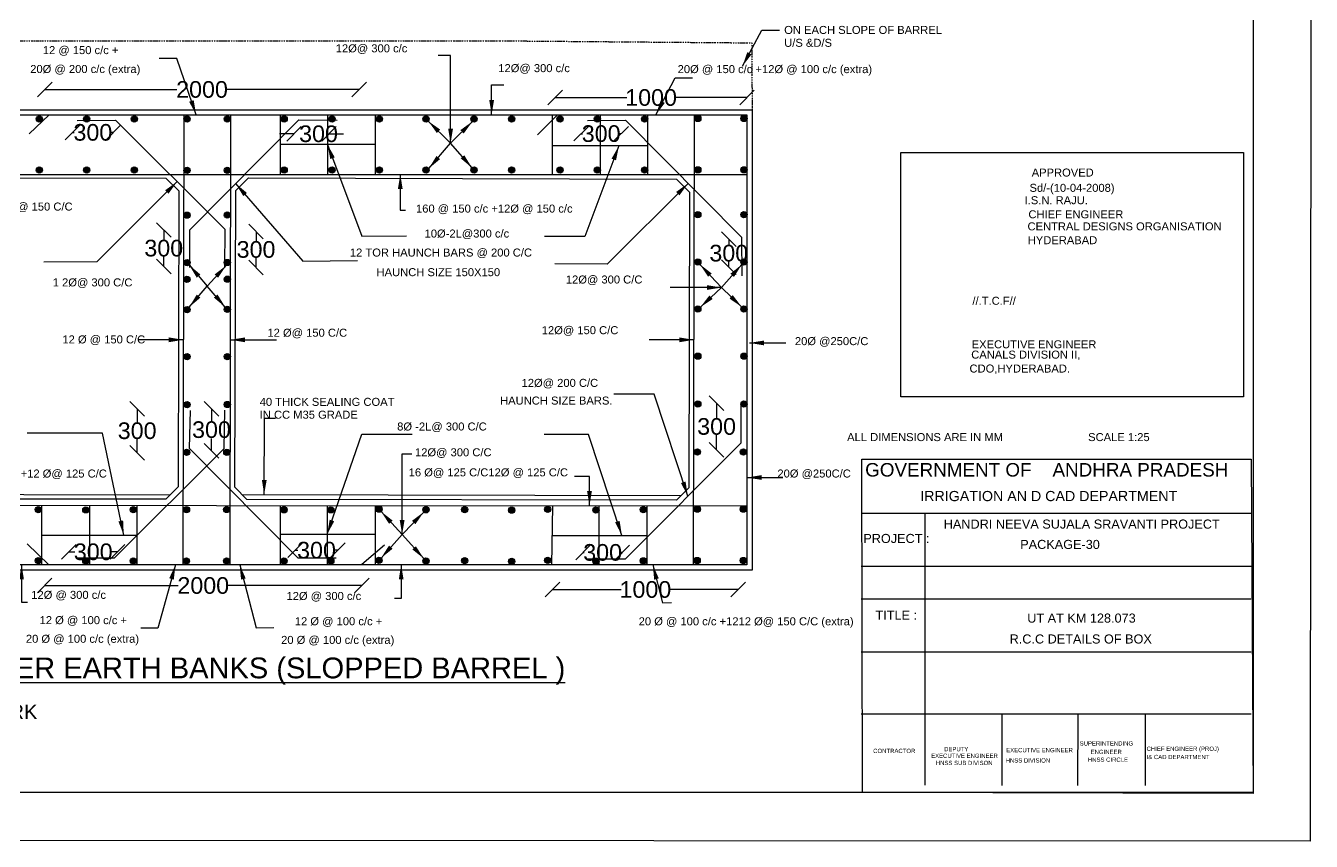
# Model space of a CAD drawing. Header units: metres. Extents: x -13745 to -12608, y -64300 to -63508.
# Drawn here: x -13226 to -12608, y -64300 to -63908 of the extents above; entities that cross this region are included whole.
import ezdxf

# ---------------------------------------------------------------- set-up
doc = ezdxf.new("R2010")
doc.units = ezdxf.units.M
doc.header["$MEASUREMENT"] = 0
doc.linetypes.add('DASHDOT', pattern=[1, 0.5, -0.25, 0, -0.25])
doc.layers.add('DRAWING', color=7, linetype='Continuous')
doc.styles.get("Standard").update_dxf_attribs({"font": 'ARIAL_1.TTF'})
doc.dimstyles.get("Standard").update_dxf_attribs({"dimtxt": 8, "dimasz": 7, "dimexe": 0.18, "dimexo": 0.0625, "dimgap": 0.09, "dimtad": 0, "dimtih": 1, "dimtoh": 1, "dimdec": 0, "dimzin": 0, "dimdsep": 46, "dimtxsty": 'Standard', "dimblk": 'OBLIQUE', "dimcen": 0, "dimse1": 1, "dimse2": 1, "dimadec": 0, "dimazin": 0, "dimtfac": 1, "dimtdec": 0, "dimtofl": 0, "dimtmove": 0, "dimatfit": 3, "dimfxl": 0, "dimtolj": 1, "dimtzin": 0, "dimarcsym": 0})
picture_1 = doc.add_image_def('image1.jpg', size_in_pixel=(4746, 3309))

# ---------------------------------------------------------------- blocks, each defined once
blk = doc.blocks.new('_Oblique')
at = {"color": 0, "linetype": 'ByBlock', "lineweight": -2}
blk.add_line((-0.5, -0.5), (0.5, 0.5), dxfattribs=at)
blk = doc.blocks.new('*D60')
at = {"layer": 'Defpoints', "color": 0}
for p in [(-13217.02, -63939.52), (-13065.84, -63938.94), (-13065.84, -63939.52)]:
    blk.add_point(p, dxfattribs=at)
at = {"layer": 'DRAWING', "color": 0, "lineweight": -2}
for p, q in [((-13217.02, -63938.94), (-13153.52, -63938.94)), ((-13065.84, -63938.94), (-13129.34, -63938.94))]:
    blk.add_line(p, q, dxfattribs=at)
at = {"layer": 'DRAWING', "color": 0, "lineweight": -2, "xscale": 7, "yscale": 7, "zscale": 7, "rotation": 180}
blk.add_blockref('_Oblique', (-13217.02, -63938.94), dxfattribs=at)
at = {"layer": 'DRAWING', "color": 0, "lineweight": -2, "xscale": 7, "yscale": 7, "zscale": 7}
blk.add_blockref('_Oblique', (-13065.84, -63938.94), dxfattribs=at)
at = {"layer": 'DRAWING', "color": 0, "insert": (-13141.43, -63938.94), "char_height": 8, "attachment_point": 5}
blk.add_mtext('\\A1;2000', dxfattribs=at)
blk = doc.blocks.new('*D61')
at = {"layer": 'Defpoints', "color": 0}
for p in [(-12971.61, -63945.49), (-12879.4, -63942.81), (-12879.4, -63945.49)]:
    blk.add_point(p, dxfattribs=at)
at = {"layer": 'DRAWING', "color": 0, "lineweight": -2}
for p, q in [((-12971.61, -63942.81), (-12937.15, -63942.81)), ((-12879.4, -63942.81), (-12913.86, -63942.81))]:
    blk.add_line(p, q, dxfattribs=at)
at = {"layer": 'DRAWING', "color": 0, "lineweight": -2, "xscale": 7, "yscale": 7, "zscale": 7, "rotation": 180}
blk.add_blockref('_Oblique', (-12971.61, -63942.81), dxfattribs=at)
at = {"layer": 'DRAWING', "color": 0, "lineweight": -2, "xscale": 7, "yscale": 7, "zscale": 7}
blk.add_blockref('_Oblique', (-12879.4, -63942.81), dxfattribs=at)
at = {"layer": 'DRAWING', "color": 0, "insert": (-12925.5, -63942.81), "char_height": 8, "attachment_point": 5}
blk.add_mtext('\\A1;1000', dxfattribs=at)
blk = doc.blocks.new('*D68')
at = {"layer": 'Defpoints', "color": 0}
for p in [(-13203.76, -63957.07), (-13184.08, -63957.07), (-13184.08, -63959.58)]:
    blk.add_point(p, dxfattribs=at)
at = {"layer": 'DRAWING', "color": 0, "lineweight": -2}
for p, q in [((-13203.76, -63959.58), (-13202.83, -63959.58)), ((-13184.08, -63959.58), (-13185.01, -63959.58))]:
    blk.add_line(p, q, dxfattribs=at)
at = {"layer": 'DRAWING', "color": 0, "lineweight": -2, "xscale": 7, "yscale": 7, "zscale": 7, "rotation": 180}
blk.add_blockref('_Oblique', (-13203.76, -63959.58), dxfattribs=at)
at = {"layer": 'DRAWING', "color": 0, "lineweight": -2, "xscale": 7, "yscale": 7, "zscale": 7}
blk.add_blockref('_Oblique', (-13184.08, -63959.58), dxfattribs=at)
at = {"layer": 'DRAWING', "color": 0, "insert": (-13193.92, -63959.58), "char_height": 8, "attachment_point": 5}
blk.add_mtext('\\A1;300', dxfattribs=at)
blk = doc.blocks.new('*D69')
at = {"layer": 'Defpoints', "color": 0}
for p in [(-13097.2, -63957.79), (-13080.38, -63957.79), (-13080.38, -63960.25)]:
    blk.add_point(p, dxfattribs=at)
at = {"layer": 'DRAWING', "color": 0, "lineweight": -2}
for p, q in [((-13097.2, -63960.25), (-13104.2, -63960.25)), ((-13080.38, -63960.25), (-13073.38, -63960.25))]:
    blk.add_line(p, q, dxfattribs=at)
at = {"layer": 'DRAWING', "color": 0, "lineweight": -2, "xscale": 7, "yscale": 7, "zscale": 7}
blk.add_blockref('_Oblique', (-13097.2, -63960.25), dxfattribs=at)
at = {"layer": 'DRAWING', "color": 0, "lineweight": -2, "xscale": 7, "yscale": 7, "zscale": 7, "rotation": 180}
blk.add_blockref('_Oblique', (-13080.38, -63960.25), dxfattribs=at)
at = {"layer": 'DRAWING', "color": 0, "insert": (-13085.42, -63960.25), "char_height": 8, "attachment_point": 5}
blk.add_mtext('\\A1;300', dxfattribs=at)
blk = doc.blocks.new('*D70')
at = {"layer": 'Defpoints', "color": 0}
for p in [(-12959.12, -63959.86), (-12939.89, -63959.86), (-12939.89, -63960.18)]:
    blk.add_point(p, dxfattribs=at)
at = {"layer": 'DRAWING', "color": 0, "lineweight": -2}
for p, q in [((-12959.12, -63960.18), (-12958.42, -63960.18)), ((-12939.89, -63960.18), (-12940.59, -63960.18))]:
    blk.add_line(p, q, dxfattribs=at)
at = {"layer": 'DRAWING', "color": 0, "lineweight": -2, "xscale": 7, "yscale": 7, "zscale": 7, "rotation": 180}
blk.add_blockref('_Oblique', (-12959.12, -63960.18), dxfattribs=at)
at = {"layer": 'DRAWING', "color": 0, "lineweight": -2, "xscale": 7, "yscale": 7, "zscale": 7}
blk.add_blockref('_Oblique', (-12939.89, -63960.18), dxfattribs=at)
at = {"layer": 'DRAWING', "color": 0, "insert": (-12949.51, -63960.18), "char_height": 8, "attachment_point": 5}
blk.add_mtext('\\A1;300', dxfattribs=at)
blk = doc.blocks.new('*D72')
at = {"layer": 'Defpoints', "color": 0}
for p in [(-13135.7, -64007.2), (-13135.7, -64024.53), (-13115.46, -64024.53)]:
    blk.add_point(p, dxfattribs=at)
at = {"layer": 'DRAWING', "color": 0, "lineweight": -2}
for p, q in [((-13115.46, -64007.2), (-13115.46, -64011.69)), ((-13115.46, -64024.53), (-13115.46, -64020.04))]:
    blk.add_line(p, q, dxfattribs=at)
at = {"layer": 'DRAWING', "color": 0, "lineweight": -2, "xscale": 7, "yscale": 7, "zscale": 7}
for p, rotation in [((-13115.46, -64007.2), 90), ((-13115.46, -64024.53), 270)]:
    blk.add_blockref('_Oblique', p, dxfattribs=dict(at, rotation=rotation))
at = {"layer": 'DRAWING', "color": 0, "insert": (-13115.46, -64015.87), "char_height": 8, "attachment_point": 5}
blk.add_mtext('\\A1;300', dxfattribs=at)
blk = doc.blocks.new('*D73')
at = {"layer": 'Defpoints', "color": 0}
for p in [(-13145.76, -64006.45), (-13159.84, -64024.03), (-13145.76, -64024.03)]:
    blk.add_point(p, dxfattribs=at)
at = {"layer": 'DRAWING', "color": 0, "lineweight": -2}
for p, q in [((-13159.84, -64006.45), (-13159.84, -64011.07)), ((-13159.84, -64024.03), (-13159.84, -64019.41))]:
    blk.add_line(p, q, dxfattribs=at)
at = {"layer": 'DRAWING', "color": 0, "lineweight": -2, "xscale": 7, "yscale": 7, "zscale": 7}
for p, rotation in [((-13159.84, -64006.45), 90), ((-13159.84, -64024.03), 270)]:
    blk.add_blockref('_Oblique', p, dxfattribs=dict(at, rotation=rotation))
at = {"layer": 'DRAWING', "color": 0, "insert": (-13159.84, -64015.24), "char_height": 8, "attachment_point": 5}
blk.add_mtext('\\A1;300', dxfattribs=at)
blk = doc.blocks.new('*D74')
at = {"layer": 'Defpoints', "color": 0}
for p in [(-12888.28, -64010.93), (-12888.28, -64024.37), (-12888.16, -64024.37)]:
    blk.add_point(p, dxfattribs=at)
at = {"layer": 'DRAWING', "color": 0, "lineweight": -2}
for p, q in [((-12888.16, -64010.93), (-12888.16, -64013.48)), ((-12888.16, -64024.37), (-12888.16, -64021.82))]:
    blk.add_line(p, q, dxfattribs=at)
at = {"layer": 'DRAWING', "color": 0, "lineweight": -2, "xscale": 7, "yscale": 7, "zscale": 7}
for p, rotation in [((-12888.16, -64010.93), 90), ((-12888.16, -64024.37), 270)]:
    blk.add_blockref('_Oblique', p, dxfattribs=dict(at, rotation=rotation))
at = {"layer": 'DRAWING', "color": 0, "insert": (-12888.16, -64017.65), "char_height": 8, "attachment_point": 5}
blk.add_mtext('\\A1;300', dxfattribs=at)
blk = doc.blocks.new('*D87')
at = {"layer": 'Defpoints', "color": 0}
for p in [(-12887.83, -64089.77), (-12894.01, -64112.17), (-12886.91, -64112.17)]:
    blk.add_point(p, dxfattribs=at)
at = {"layer": 'DRAWING', "color": 0, "lineweight": -2}
for p, q in [((-12894.01, -64089.77), (-12894.01, -64096.79)), ((-12894.01, -64112.17), (-12894.01, -64105.14))]:
    blk.add_line(p, q, dxfattribs=at)
at = {"layer": 'DRAWING', "color": 0, "lineweight": -2, "xscale": 7, "yscale": 7, "zscale": 7}
for p, rotation in [((-12894.01, -64089.77), 90), ((-12894.01, -64112.17), 270)]:
    blk.add_blockref('_Oblique', p, dxfattribs=dict(at, rotation=rotation))
at = {"layer": 'DRAWING', "color": 0, "insert": (-12894.01, -64100.97), "char_height": 8, "attachment_point": 5}
blk.add_mtext('\\A1;300', dxfattribs=at)
blk = doc.blocks.new('*D75')
at = {"layer": 'Defpoints', "color": 0}
for p in [(-13136.58, -64092.4), (-13136.89, -64112.59), (-13136.58, -64112.59)]:
    blk.add_point(p, dxfattribs=at)
at = {"layer": 'DRAWING', "color": 0, "lineweight": -2}
for p, q in [((-13136.89, -64092.4), (-13136.89, -64098.32)), ((-13136.89, -64112.59), (-13136.89, -64106.67))]:
    blk.add_line(p, q, dxfattribs=at)
at = {"layer": 'DRAWING', "color": 0, "lineweight": -2, "xscale": 7, "yscale": 7, "zscale": 7}
for p, rotation in [((-13136.89, -64092.4), 90), ((-13136.89, -64112.59), 270)]:
    blk.add_blockref('_Oblique', p, dxfattribs=dict(at, rotation=rotation))
at = {"layer": 'DRAWING', "color": 0, "insert": (-13136.89, -64102.5), "char_height": 8, "attachment_point": 5}
blk.add_mtext('\\A1;300', dxfattribs=at)
blk = doc.blocks.new('*D88')
at = {"layer": 'Defpoints', "color": 0}
for p in [(-13146.61, -64092.4), (-13172.62, -64113.65), (-13148.91, -64113.65)]:
    blk.add_point(p, dxfattribs=at)
at = {"layer": 'DRAWING', "color": 0, "lineweight": -2}
for p, q in [((-13172.62, -64092.4), (-13172.62, -64098.85)), ((-13172.62, -64113.65), (-13172.62, -64107.2))]:
    blk.add_line(p, q, dxfattribs=at)
at = {"layer": 'DRAWING', "color": 0, "lineweight": -2, "xscale": 7, "yscale": 7, "zscale": 7}
for p, rotation in [((-13172.62, -64092.4), 90), ((-13172.62, -64113.65), 270)]:
    blk.add_blockref('_Oblique', p, dxfattribs=dict(at, rotation=rotation))
at = {"layer": 'DRAWING', "color": 0, "insert": (-13172.62, -64103.02), "char_height": 8, "attachment_point": 5}
blk.add_mtext('\\A1;300', dxfattribs=at)
blk = doc.blocks.new('*D92')
at = {"layer": 'Defpoints', "color": 0}
for p in [(-13205.44, -64160.46), (-13182.02, -64161.23), (-13182.02, -64161.23)]:
    blk.add_point(p, dxfattribs=at)
at = {"layer": 'DRAWING', "color": 0, "lineweight": -2}
for p, q in [((-13205.44, -64161.23), (-13202.64, -64161.23)), ((-13182.02, -64161.23), (-13184.82, -64161.23))]:
    blk.add_line(p, q, dxfattribs=at)
at = {"layer": 'DRAWING', "color": 0, "lineweight": -2, "xscale": 7, "yscale": 7, "zscale": 7, "rotation": 180}
blk.add_blockref('_Oblique', (-13205.44, -64161.23), dxfattribs=at)
at = {"layer": 'DRAWING', "color": 0, "lineweight": -2, "xscale": 7, "yscale": 7, "zscale": 7}
blk.add_blockref('_Oblique', (-13182.02, -64161.23), dxfattribs=at)
at = {"layer": 'DRAWING', "color": 0, "insert": (-13193.73, -64161.23), "char_height": 8, "attachment_point": 5}
blk.add_mtext('\\A1;300', dxfattribs=at)
blk = doc.blocks.new('*D80')
at = {"layer": 'Defpoints', "color": 0}
for p in [(-13096.64, -64161.12), (-13076.13, -64160.45), (-13076.13, -64161.12)]:
    blk.add_point(p, dxfattribs=at)
at = {"layer": 'DRAWING', "color": 0, "lineweight": -2}
for p, q in [((-13096.64, -64160.45), (-13095.3, -64160.45)), ((-13076.13, -64160.45), (-13077.47, -64160.45))]:
    blk.add_line(p, q, dxfattribs=at)
at = {"layer": 'DRAWING', "color": 0, "lineweight": -2, "xscale": 7, "yscale": 7, "zscale": 7, "rotation": 180}
blk.add_blockref('_Oblique', (-13096.64, -64160.45), dxfattribs=at)
at = {"layer": 'DRAWING', "color": 0, "lineweight": -2, "xscale": 7, "yscale": 7, "zscale": 7}
blk.add_blockref('_Oblique', (-13076.13, -64160.45), dxfattribs=at)
at = {"layer": 'DRAWING', "color": 0, "insert": (-13086.38, -64160.45), "char_height": 8, "attachment_point": 5}
blk.add_mtext('\\A1;300', dxfattribs=at)
blk = doc.blocks.new('*D81')
at = {"layer": 'Defpoints', "color": 0}
for p in [(-12958.27, -64161.08), (-12939.35, -64161.08), (-12939.35, -64161.52)]:
    blk.add_point(p, dxfattribs=at)
at = {"layer": 'DRAWING', "color": 0, "lineweight": -2}
for p, q in [((-12958.27, -64161.52), (-12957.72, -64161.52)), ((-12939.35, -64161.52), (-12939.9, -64161.52))]:
    blk.add_line(p, q, dxfattribs=at)
at = {"layer": 'DRAWING', "color": 0, "lineweight": -2, "xscale": 7, "yscale": 7, "zscale": 7, "rotation": 180}
blk.add_blockref('_Oblique', (-12958.27, -64161.52), dxfattribs=at)
at = {"layer": 'DRAWING', "color": 0, "lineweight": -2, "xscale": 7, "yscale": 7, "zscale": 7}
blk.add_blockref('_Oblique', (-12939.35, -64161.52), dxfattribs=at)
at = {"layer": 'DRAWING', "color": 0, "insert": (-12948.81, -64161.52), "char_height": 8, "attachment_point": 5}
blk.add_mtext('\\A1;300', dxfattribs=at)
blk = doc.blocks.new('*D82')
at = {"layer": 'Defpoints', "color": 0}
for p in [(-12972.87, -64173.42), (-12883.6, -64173.42), (-12883.6, -64179.34)]:
    blk.add_point(p, dxfattribs=at)
at = {"layer": 'DRAWING', "color": 0, "lineweight": -2}
for p, q in [((-12972.87, -64179.34), (-12939.88, -64179.34)), ((-12883.6, -64179.34), (-12916.59, -64179.34))]:
    blk.add_line(p, q, dxfattribs=at)
at = {"layer": 'DRAWING', "color": 0, "lineweight": -2, "xscale": 7, "yscale": 7, "zscale": 7, "rotation": 180}
blk.add_blockref('_Oblique', (-12972.87, -64179.34), dxfattribs=at)
at = {"layer": 'DRAWING', "color": 0, "lineweight": -2, "xscale": 7, "yscale": 7, "zscale": 7}
blk.add_blockref('_Oblique', (-12883.6, -64179.34), dxfattribs=at)
at = {"layer": 'DRAWING', "color": 0, "insert": (-12928.24, -64179.34), "char_height": 8, "attachment_point": 5}
blk.add_mtext('\\A1;1000', dxfattribs=at)
blk = doc.blocks.new('*D83')
at = {"layer": 'Defpoints', "color": 0}
for p in [(-13217.11, -64176.01), (-13217.11, -64177.43), (-13064.56, -64176.01)]:
    blk.add_point(p, dxfattribs=at)
at = {"layer": 'DRAWING', "color": 0, "lineweight": -2}
for p, q in [((-13217.11, -64177.43), (-13152.93, -64177.43)), ((-13064.56, -64177.43), (-13128.75, -64177.43))]:
    blk.add_line(p, q, dxfattribs=at)
at = {"layer": 'DRAWING', "color": 0, "lineweight": -2, "xscale": 7, "yscale": 7, "zscale": 7, "rotation": 180}
blk.add_blockref('_Oblique', (-13217.11, -64177.43), dxfattribs=at)
at = {"layer": 'DRAWING', "color": 0, "lineweight": -2, "xscale": 7, "yscale": 7, "zscale": 7}
blk.add_blockref('_Oblique', (-13064.56, -64177.43), dxfattribs=at)
at = {"layer": 'DRAWING', "color": 0, "insert": (-13140.84, -64177.43), "char_height": 8, "attachment_point": 5}
blk.add_mtext('\\A1;2000', dxfattribs=at)

msp = doc.modelspace()

# ---------------------------------------------------------------- hatches: boundary and pattern name
at = {"layer": 'DRAWING'}
h = msp.add_hatch(color=256, dxfattribs=at)
edge = h.paths.add_edge_path()
edge.add_arc((-13219.69, -63953.06), 1.5, 0, 360)
h = msp.add_hatch(color=256, dxfattribs=at)
edge = h.paths.add_edge_path()
edge.add_arc((-13196.86, -63953.06), 1.5, 0, 360)
h = msp.add_hatch(color=256, dxfattribs=at)
edge = h.paths.add_edge_path()
edge.add_arc((-13173.99, -63953.06), 1.5, 0, 360)
h = msp.add_hatch(color=256, dxfattribs=at)
edge = h.paths.add_edge_path()
edge.add_arc((-13148.6, -63953.1), 1.5, 0, 360)
h = msp.add_hatch(color=256, dxfattribs=at)
edge = h.paths.add_edge_path()
edge.add_arc((-13129.28, -63953.05), 1.5, 0, 360)
h = msp.add_hatch(color=256, dxfattribs=at)
edge = h.paths.add_edge_path()
edge.add_arc((-13101.95, -63953.06), 1.5, 0, 360)
h = msp.add_hatch(color=256, dxfattribs=at)
edge = h.paths.add_edge_path()
edge.add_arc((-13078.9, -63953.06), 1.5, 0, 360)
h = msp.add_hatch(color=256, dxfattribs=at)
edge = h.paths.add_edge_path()
edge.add_arc((-13056.17, -63953.06), 1.5, 0, 360)
h = msp.add_hatch(color=256, dxfattribs=at)
edge = h.paths.add_edge_path()
edge.add_arc((-13033.72, -63953.06), 1.5, 0, 360)
h = msp.add_hatch(color=256, dxfattribs=at)
edge = h.paths.add_edge_path()
edge.add_arc((-13010.61, -63953.06), 1.5, 0, 360)
h = msp.add_hatch(color=256, dxfattribs=at)
edge = h.paths.add_edge_path()
edge.add_arc((-12992.58, -63953.06), 1.5, 0, 360)
h = msp.add_hatch(color=256, dxfattribs=at)
edge = h.paths.add_edge_path()
edge.add_arc((-12969.29, -63953.06), 1.5, 0, 360)
h = msp.add_hatch(color=256, dxfattribs=at)
edge = h.paths.add_edge_path()
edge.add_arc((-12951.39, -63953.06), 1.5, 0, 360)
h = msp.add_hatch(color=256, dxfattribs=at)
edge = h.paths.add_edge_path()
edge.add_arc((-12928.62, -63953.06), 1.5, 0, 360)
h = msp.add_hatch(color=256, dxfattribs=at)
edge = h.paths.add_edge_path()
edge.add_arc((-12903.01, -63952.86), 1.5, 0, 360)
h = msp.add_hatch(color=256, dxfattribs=at)
edge = h.paths.add_edge_path()
edge.add_arc((-12880.89, -63952.86), 1.5, 0, 360)
h = msp.add_hatch(color=256, dxfattribs=at)
edge = h.paths.add_edge_path()
edge.add_arc((-13219.69, -63977.66), 1.5, 0, 360)
h = msp.add_hatch(color=256, dxfattribs=at)
edge = h.paths.add_edge_path()
edge.add_arc((-13196.86, -63977.66), 1.5, 0, 360)
h = msp.add_hatch(color=256, dxfattribs=at)
edge = h.paths.add_edge_path()
edge.add_arc((-13173.99, -63977.66), 1.5, 0, 360)
h = msp.add_hatch(color=256, dxfattribs=at)
edge = h.paths.add_edge_path()
edge.add_arc((-13148.6, -63977.79), 1.5, 0, 360)
h = msp.add_hatch(color=256, dxfattribs=at)
edge = h.paths.add_edge_path()
edge.add_arc((-13129.28, -63977.74), 1.5, 0, 360)
h = msp.add_hatch(color=256, dxfattribs=at)
edge = h.paths.add_edge_path()
edge.add_arc((-13101.95, -63977.66), 1.5, 0, 360)
h = msp.add_hatch(color=256, dxfattribs=at)
edge = h.paths.add_edge_path()
edge.add_arc((-13078.9, -63977.66), 1.5, 0, 360)
h = msp.add_hatch(color=256, dxfattribs=at)
edge = h.paths.add_edge_path()
edge.add_arc((-13056.17, -63977.66), 1.5, 0, 360)
h = msp.add_hatch(color=256, dxfattribs=at)
edge = h.paths.add_edge_path()
edge.add_arc((-13033.72, -63977.66), 1.5, 0, 360)
h = msp.add_hatch(color=256, dxfattribs=at)
edge = h.paths.add_edge_path()
edge.add_arc((-13010.61, -63977.66), 1.5, 0, 360)
h = msp.add_hatch(color=256, dxfattribs=at)
edge = h.paths.add_edge_path()
edge.add_arc((-12992.58, -63977.66), 1.5, 0, 360)
h = msp.add_hatch(color=256, dxfattribs=at)
edge = h.paths.add_edge_path()
edge.add_arc((-12969.29, -63977.66), 1.5, 0, 360)
h = msp.add_hatch(color=256, dxfattribs=at)
edge = h.paths.add_edge_path()
edge.add_arc((-12951.39, -63977.66), 1.5, 0, 360)
h = msp.add_hatch(color=256, dxfattribs=at)
edge = h.paths.add_edge_path()
edge.add_arc((-12928.62, -63977.66), 1.5, 0, 360)
h = msp.add_hatch(color=256, dxfattribs=at)
edge = h.paths.add_edge_path()
edge.add_arc((-12903.01, -63977.55), 1.5, 0, 360)
h = msp.add_hatch(color=256, dxfattribs=at)
edge = h.paths.add_edge_path()
edge.add_arc((-12880.89, -63977.55), 1.5, 0, 360)
h = msp.add_hatch(color=256, dxfattribs=at)
edge = h.paths.add_edge_path()
edge.add_arc((-13148.6, -63999.35), 1.5, 0, 360)
h = msp.add_hatch(color=256, dxfattribs=at)
edge = h.paths.add_edge_path()
edge.add_arc((-13129.28, -63999.3), 1.5, 0, 360)
h = msp.add_hatch(color=256, dxfattribs=at)
edge = h.paths.add_edge_path()
edge.add_arc((-12903.01, -63999.1), 1.5, 0, 360)
h = msp.add_hatch(color=256, dxfattribs=at)
edge = h.paths.add_edge_path()
edge.add_arc((-12880.89, -63999.1), 1.5, 0, 360)
h = msp.add_hatch(color=256, dxfattribs=at)
edge = h.paths.add_edge_path()
edge.add_arc((-13148.6, -64022.15), 1.5, 0, 360)
h = msp.add_hatch(color=256, dxfattribs=at)
edge = h.paths.add_edge_path()
edge.add_arc((-13129.28, -64022.1), 1.5, 0, 360)
h = msp.add_hatch(color=256, dxfattribs=at)
edge = h.paths.add_edge_path()
edge.add_arc((-12903.01, -64021.91), 1.5, 0, 360)
h = msp.add_hatch(color=256, dxfattribs=at)
edge = h.paths.add_edge_path()
edge.add_arc((-12880.89, -64021.91), 1.5, 0, 360)
h = msp.add_hatch(color=256, dxfattribs=at)
edge = h.paths.add_edge_path()
edge.add_arc((-13148.68, -64030.14), 1.5, 0, 360)
h = msp.add_hatch(color=256, dxfattribs=at)
edge = h.paths.add_edge_path()
edge.add_arc((-13129.28, -64030.13), 1.5, 0, 360)
h = msp.add_hatch(color=256, dxfattribs=at)
edge = h.paths.add_edge_path()
edge.add_arc((-13148.6, -64044.72), 1.5, 0, 360)
h = msp.add_hatch(color=256, dxfattribs=at)
edge = h.paths.add_edge_path()
edge.add_arc((-13129.28, -64044.67), 1.5, 0, 360)
h = msp.add_hatch(color=256, dxfattribs=at)
edge = h.paths.add_edge_path()
edge.add_arc((-12903.01, -64044.48), 1.5, 0, 360)
h = msp.add_hatch(color=256, dxfattribs=at)
edge = h.paths.add_edge_path()
edge.add_arc((-12880.89, -64044.47), 1.5, 0, 360)
h = msp.add_hatch(color=256, dxfattribs=at)
edge = h.paths.add_edge_path()
edge.add_arc((-13148.6, -64067.37), 1.5, 0, 360)
h = msp.add_hatch(color=256, dxfattribs=at)
edge = h.paths.add_edge_path()
edge.add_arc((-13129.28, -64067.32), 1.5, 0, 360)
h = msp.add_hatch(color=256, dxfattribs=at)
edge = h.paths.add_edge_path()
edge.add_arc((-12903.01, -64067.12), 1.5, 0, 360)
h = msp.add_hatch(color=256, dxfattribs=at)
edge = h.paths.add_edge_path()
edge.add_arc((-12880.89, -64067.12), 1.5, 0, 360)
h = msp.add_hatch(color=256, dxfattribs=at)
edge = h.paths.add_edge_path()
edge.add_arc((-13148.6, -64090.4), 1.5, 0, 360)
h = msp.add_hatch(color=256, dxfattribs=at)
edge = h.paths.add_edge_path()
edge.add_arc((-13129.28, -64090.35), 1.5, 0, 360)
h = msp.add_hatch(color=256, dxfattribs=at)
edge = h.paths.add_edge_path()
edge.add_arc((-12903.01, -64090.16), 1.5, 0, 360)
h = msp.add_hatch(color=256, dxfattribs=at)
edge = h.paths.add_edge_path()
edge.add_arc((-12880.89, -64090.16), 1.5, 0, 360)
h = msp.add_hatch(color=256, dxfattribs=at)
edge = h.paths.add_edge_path()
edge.add_arc((-13148.82, -64113.41), 1.5, 0, 360)
h = msp.add_hatch(color=256, dxfattribs=at)
edge = h.paths.add_edge_path()
edge.add_arc((-13129.5, -64113.36), 1.5, 0, 360)
h = msp.add_hatch(color=256, dxfattribs=at)
edge = h.paths.add_edge_path()
edge.add_arc((-12903.24, -64113.17), 1.5, 0, 360)
h = msp.add_hatch(color=256, dxfattribs=at)
edge = h.paths.add_edge_path()
edge.add_arc((-12881.11, -64113.17), 1.5, 0, 360)
h = msp.add_hatch(color=256, dxfattribs=at)
edge = h.paths.add_edge_path()
edge.add_arc((-13220.17, -64140.9), 1.5, 0, 360)
h = msp.add_hatch(color=256, dxfattribs=at)
edge = h.paths.add_edge_path()
edge.add_arc((-13197.3, -64141.03), 1.5, 0, 360)
h = msp.add_hatch(color=256, dxfattribs=at)
edge = h.paths.add_edge_path()
edge.add_arc((-13174.51, -64140.97), 1.5, 0, 360)
h = msp.add_hatch(color=256, dxfattribs=at)
edge = h.paths.add_edge_path()
edge.add_arc((-13148.88, -64140.92), 1.5, 0, 360)
h = msp.add_hatch(color=256, dxfattribs=at)
edge = h.paths.add_edge_path()
edge.add_arc((-13129.56, -64140.87), 1.5, 0, 360)
h = msp.add_hatch(color=256, dxfattribs=at)
edge = h.paths.add_edge_path()
edge.add_arc((-13102.07, -64141), 1.5, 0, 360)
h = msp.add_hatch(color=256, dxfattribs=at)
edge = h.paths.add_edge_path()
edge.add_arc((-13079.49, -64141.03), 1.5, 0, 360)
h = msp.add_hatch(color=256, dxfattribs=at)
edge = h.paths.add_edge_path()
edge.add_arc((-13056.35, -64140.68), 1.5, 0, 360)
h = msp.add_hatch(color=256, dxfattribs=at)
edge = h.paths.add_edge_path()
edge.add_arc((-13033.77, -64140.99), 1.5, 0, 360)
h = msp.add_hatch(color=256, dxfattribs=at)
edge = h.paths.add_edge_path()
edge.add_arc((-13015.1, -64140.9), 1.5, 0, 360)
h = msp.add_hatch(color=256, dxfattribs=at)
edge = h.paths.add_edge_path()
edge.add_arc((-12992.5, -64141.17), 1.5, 0, 360)
h = msp.add_hatch(color=256, dxfattribs=at)
edge = h.paths.add_edge_path()
edge.add_arc((-12975.19, -64140.72), 1.5, 0, 360)
h = msp.add_hatch(color=256, dxfattribs=at)
edge = h.paths.add_edge_path()
edge.add_arc((-12952.05, -64141.09), 1.5, 0, 360)
h = msp.add_hatch(color=256, dxfattribs=at)
edge = h.paths.add_edge_path()
edge.add_arc((-12929.28, -64140.9), 1.5, 0, 360)
h = msp.add_hatch(color=256, dxfattribs=at)
edge = h.paths.add_edge_path()
edge.add_arc((-12903.29, -64140.68), 1.5, 0, 360)
h = msp.add_hatch(color=256, dxfattribs=at)
edge = h.paths.add_edge_path()
edge.add_arc((-12881.17, -64140.68), 1.5, 0, 360)
h = msp.add_hatch(color=256, dxfattribs=at)
edge = h.paths.add_edge_path()
edge.add_arc((-13220.17, -64165.5), 1.5, 0, 360)
h = msp.add_hatch(color=256, dxfattribs=at)
edge = h.paths.add_edge_path()
edge.add_arc((-13197.3, -64165.63), 1.5, 0, 360)
h = msp.add_hatch(color=256, dxfattribs=at)
edge = h.paths.add_edge_path()
edge.add_arc((-13174.51, -64165.57), 1.5, 0, 360)
h = msp.add_hatch(color=256, dxfattribs=at)
edge = h.paths.add_edge_path()
edge.add_arc((-13148.92, -64165.61), 1.5, 0, 360)
h = msp.add_hatch(color=256, dxfattribs=at)
edge = h.paths.add_edge_path()
edge.add_arc((-13129.6, -64165.56), 1.5, 0, 360)
h = msp.add_hatch(color=256, dxfattribs=at)
edge = h.paths.add_edge_path()
edge.add_arc((-13102.07, -64165.6), 1.5, 0, 360)
h = msp.add_hatch(color=256, dxfattribs=at)
edge = h.paths.add_edge_path()
edge.add_arc((-13079.49, -64165.63), 1.5, 0, 360)
h = msp.add_hatch(color=256, dxfattribs=at)
edge = h.paths.add_edge_path()
edge.add_arc((-13056.35, -64165.28), 1.5, 0, 360)
h = msp.add_hatch(color=256, dxfattribs=at)
edge = h.paths.add_edge_path()
edge.add_arc((-13033.77, -64165.59), 1.5, 0, 360)
h = msp.add_hatch(color=256, dxfattribs=at)
edge = h.paths.add_edge_path()
edge.add_arc((-13015.1, -64165.5), 1.5, 0, 360)
h = msp.add_hatch(color=256, dxfattribs=at)
edge = h.paths.add_edge_path()
edge.add_arc((-12992.5, -64165.77), 1.5, 0, 360)
h = msp.add_hatch(color=256, dxfattribs=at)
edge = h.paths.add_edge_path()
edge.add_arc((-12975.19, -64165.32), 1.5, 0, 360)
h = msp.add_hatch(color=256, dxfattribs=at)
edge = h.paths.add_edge_path()
edge.add_arc((-12952.05, -64165.69), 1.5, 0, 360)
h = msp.add_hatch(color=256, dxfattribs=at)
edge = h.paths.add_edge_path()
edge.add_arc((-12929.28, -64165.51), 1.5, 0, 360)
h = msp.add_hatch(color=256, dxfattribs=at)
edge = h.paths.add_edge_path()
edge.add_arc((-12903.34, -64165.36), 1.5, 0, 360)
h = msp.add_hatch(color=256, dxfattribs=at)
edge = h.paths.add_edge_path()
edge.add_arc((-12881.21, -64165.36), 1.5, 0, 360)

# ---------------------------------------------------------------- linework, layer by layer
for points in [[(-13734.52, -63550.38), (-12636.08, -63550.38), (-12636.08, -64276.91), (-13734.52, -64276.91)], [(-13647.16, -63948.68), (-12876.91, -63948.68), (-12876.91, -64170.03), (-13647.16, -64170.03)], [(-13644.76, -63951.04), (-12879.4, -63951.04), (-12879.4, -64167.49), (-13644.76, -64167.49)], [(-12805.43, -63969.2), (-12640.68, -63969.2), (-12640.68, -64086.67), (-12805.43, -64086.67)], [(-12635.99, -64277.37), (-12823.79, -64276.91), (-12824.21, -64116.72), (-12636.92, -64116.72)]]:
    msp.add_lwpolyline(points, close=True, dxfattribs=at)
at = {"layer": 'DRAWING', "linetype": 'DASHDOT'}
msp.add_lwpolyline([(-13647.16, -63948.68), (-13647.16, -63915.5), (-13501.77, -63915.5), (-13386.19, -63915.5), (-13290.72, -63915.5), (-13130.72, -63915.5), (-12998.24, -63915.5), (-12877.14, -63916.49), (-12876.91, -63948.68)], dxfattribs=at)
at = {"layer": 'DRAWING'}
for points in [[(-13215, -63951.04), (-13224.58, -63960.28)], [(-13150.23, -63951.04), (-13150.61, -64167.49)], [(-13127.94, -64167.49), (-13127.55, -63951.04)], [(-13103.83, -63951.04), (-13103.83, -63979.77)], [(-13081.14, -63951.04), (-13081.14, -63979.77)], [(-13058.13, -63951.04), (-13058.13, -63979.77)], [(-12970.58, -63951.04), (-12980.1, -63960.79)], [(-12973.08, -63951.04), (-12973.08, -63979.77)], [(-12949.96, -63951.04), (-12949.96, -63979.77)], [(-12927.19, -63951.04), (-12927.19, -63979.77)], [(-12904.72, -63951.04), (-12905.23, -64167.49)], [(-13201.45, -63953.75), (-13183.03, -63953.71), (-13130.49, -64006.01), (-13130.62, -64024.59)], [(-13147.35, -64024.54), (-13147.35, -64006.36), (-13094.95, -63953.49), (-13076.5, -63953.69)], [(-12956.03, -63953.86), (-12937.84, -63953.74), (-12882.09, -64009.87), (-12881.88, -64028.5)], [(-13058.13, -63965.4), (-13103.83, -63965.4)], [(-12927.19, -63966.03), (-12973.08, -63966.03)], [(-13644.76, -63979.77), (-12879.4, -63979.77)], [(-13371.12, -63987.56), (-13364.99, -63981.37), (-13158.84, -63981.61), (-13152.65, -63987.69), (-13152.94, -64129.99), (-13158.82, -64135.9), (-13365.31, -64135.81), (-13371.51, -64129.66), (-13371.12, -63987.56)], [(-13125.16, -63987.47), (-13119.13, -63981.39), (-12913.23, -63982.07), (-12907, -63988.27), (-12907.4, -64130.37), (-12913.3, -64136.42), (-13119.86, -64136.02), (-13125.65, -64130.07), (-13125.16, -63987.47)], [(-13201.88, -64164.11), (-13183.57, -64164.11), (-13130.8, -64111.58), (-13130.54, -64093.17)], [(-13147.17, -64093.24), (-13147.56, -64111.4), (-13095.31, -64164.12), (-13076.89, -64164.12)], [(-12956.29, -64164.58), (-12937.89, -64164.51), (-12882.15, -64108.76), (-12882.14, -64090.46)], [(-13064.6, -64104.57), (-13040.46, -64104.57)], [(-13367.84, -64133.3), (-13156.69, -64133.76)], [(-13122.22, -64133.59), (-12911.06, -64134.13)], [(-13644.76, -64138.66), (-12879.4, -64139.14)], [(-13218.54, -64138.93), (-13218.54, -64167.49)], [(-13195.51, -64138.93), (-13195.51, -64167.49)], [(-13172.71, -64138.93), (-13172.71, -64167.49)], [(-13103.78, -64139), (-13103.78, -64167.49)], [(-13081.26, -64139.01), (-13081.26, -64167.49)], [(-13058.24, -64139.03), (-13058.24, -64167.49)], [(-12972.99, -64139.08), (-12973.43, -64167.49)], [(-12950.63, -64139.1), (-12950.63, -64167.49)], [(-12927.59, -64139.11), (-12927.59, -64167.49)], [(-12824.52, -64142.55), (-12637.05, -64142.55)], [(-12793.8, -64273.38), (-12793.8, -64142.55)], [(-13218.54, -64153.21), (-13172.71, -64153.21)], [(-13103.78, -64152.76), (-13058.24, -64152.76)], [(-12973.21, -64153.29), (-12927.59, -64153.29)], [(-13215.14, -64167.49), (-13225.45, -64157.42)], [(-13064.53, -64167.19), (-13053.68, -64157.83)], [(-12824.52, -64168.13), (-12637.05, -64168.13)], [(-12824.52, -64183.79), (-12637.05, -64183.79)], [(-12824.52, -64209.25), (-12637.05, -64209.25)], [(-12824.52, -64239.1), (-12637.05, -64239.1)], [(-12756.85, -64239.1), (-12756.93, -64273.55)], [(-12720.32, -64239.1), (-12720.41, -64273.55)], [(-12687.9, -64239.1), (-12687.98, -64273.55)]]:
    msp.add_lwpolyline(points, dxfattribs=at)
for centre in [(-13219.69, -63953.06), (-13196.86, -63953.06), (-13173.99, -63953.06), (-13148.6, -63953.1), (-13129.28, -63953.05), (-13101.95, -63953.06), (-13078.9, -63953.06), (-13056.17, -63953.06), (-13033.72, -63953.06), (-13010.61, -63953.06), (-12992.58, -63953.06), (-12969.29, -63953.06), (-12951.39, -63953.06), (-12928.62, -63953.06), (-12903.01, -63952.86), (-12880.89, -63952.86), (-13219.69, -63977.66), (-13196.86, -63977.66), (-13173.99, -63977.66), (-13148.6, -63977.79), (-13129.28, -63977.74), (-13101.95, -63977.66), (-13078.9, -63977.66), (-13056.17, -63977.66), (-13033.72, -63977.66), (-13010.61, -63977.66), (-12992.58, -63977.66), (-12969.29, -63977.66), (-12951.39, -63977.66), (-12928.62, -63977.66), (-12903.01, -63977.55), (-12880.89, -63977.55), (-13148.6, -63999.35), (-13129.28, -63999.3), (-12903.01, -63999.1), (-12880.89, -63999.1), (-13148.6, -64022.15), (-13129.28, -64022.1), (-12903.01, -64021.91), (-12880.89, -64021.91), (-13148.68, -64030.14), (-13129.28, -64030.13), (-13148.6, -64044.72), (-13129.28, -64044.67), (-12903.01, -64044.48), (-12880.89, -64044.47), (-13148.6, -64067.37), (-13129.28, -64067.32), (-12903.01, -64067.12), (-12880.89, -64067.12), (-13148.6, -64090.4), (-13129.28, -64090.35), (-12903.01, -64090.16), (-12880.89, -64090.16), (-13148.82, -64113.41), (-13129.5, -64113.36), (-12903.24, -64113.17), (-12881.11, -64113.17), (-13220.17, -64140.9), (-13197.3, -64141.03), (-13174.51, -64140.97), (-13148.88, -64140.92), (-13129.56, -64140.87), (-13102.07, -64141), (-13079.49, -64141.03), (-13056.35, -64140.68), (-13033.77, -64140.99), (-13015.1, -64140.9), (-12992.5, -64141.17), (-12975.19, -64140.72), (-12952.05, -64141.09), (-12929.28, -64140.9), (-12903.29, -64140.68), (-12881.17, -64140.68), (-13220.17, -64165.5), (-13197.3, -64165.63), (-13174.51, -64165.57), (-13148.92, -64165.61), (-13129.6, -64165.56), (-13102.07, -64165.6), (-13079.49, -64165.63), (-13056.35, -64165.28), (-13033.77, -64165.59), (-13015.1, -64165.5), (-12992.5, -64165.77), (-12975.19, -64165.32), (-12952.05, -64165.69), (-12929.28, -64165.51), (-12903.34, -64165.36), (-12881.21, -64165.36)]:
    msp.add_circle(centre, 1.5, dxfattribs=at)

# ---------------------------------------------------------------- texts
for s, height, p in [('ON EACH SLOPE OF BARREL ', 3.8472, (-12861.51, -63912.21)), ('U/S &D/S', 3.847, (-12861.51, -63918.39)), ('12 @ 150 c/c +', 3.8472, (-13217.98, -63921.91)), ('12Ø@ 300 c/c', 3.8472, (-13077.14, -63921.06)), ('20Ø @ 200 c/c (extra)', 3.8472, (-13224.04, -63930.99)), ('12Ø@ 300 c/c', 3.8472, (-12998.98, -63930.58)), ('20Ø @ 150 c/c +12Ø @ 100 c/c (extra)', 3.8472, (-12912.74, -63931.05)), ('APPROVED', 3.842, (-12742.5, -63980.78)), ('Sd/-(10-04-2008)', 3.8421, (-12743.53, -63988.12)), ('16 Ø@ 240 C/C +12 Ø@ 150 C/C', 3.8472, (-13284.91, -63997.13)), ('160 @ 150 c/c +12Ø @ 150 c/c ', 3.8472, (-13038.55, -63998.1)), ('I.S.N. RAJU.', 3.8421, (-12745.91, -63994.07)), ('CHIEF ENGINEER', 3.8421, (-12744.06, -64000.85)), ('10Ø-2L@300 c/c', 3.8472, (-13034.43, -64010.1)), ('CENTRAL DESIGNS ORGANISATION', 3.8421, (-12744.51, -64006.65)), ('HYDERABAD', 3.842, (-12744.39, -64013.29)), ('12 TOR HAUNCH BARS @ 200 C/C', 3.8472, (-13070.34, -64019.24)), ('HAUNCH SIZE 150X150', 3.8472, (-13057.52, -64028.67)), ('1 2Ø@ 300 C/C', 3.8472, (-13213.21, -64033.59)), ('12Ø@ 300 C/C', 3.8472, (-12966.5, -64032.2)), ('//.T.C.F//', 3.842, (-12771, -64042.42)), ('12 Ø @ 150 C/C', 3.8472, (-13208.56, -64061)), ('12 Ø@ 150 C/C', 3.8472, (-13109.97, -64057.78)), ('12Ø@ 150 C/C', 3.8472, (-12978.08, -64056.56)), ('20Ø @250C/C', 3.8472, (-12856.36, -64061.83)), ('EXECUTIVE ENGINEER ', 3.8421, (-12771.34, -64063.35)), ('CANALS DIVISION II, ', 3.8421, (-12771.58, -64068.3)), ('CDO,HYDERABAD.', 3.8421, (-12772.4, -64075)), ('12Ø@ 200 C/C', 3.8472, (-12987.77, -64081.9)), ('40 THICK SEALING COAT ', 3.8472, (-13113.7, -64091.02)), ('HAUNCH SIZE BARS.', 3.8472, (-12998.11, -64090.4)), ('IN CC M35 GRADE', 3.8472, (-13113.7, -64097.2)), ('8Ø -2L@ 300 C/C', 3.8472, (-13047.6, -64102.87)), ('ALL DIMENSIONS ARE IN MM  ', 3.8472, (-12831.25, -64107.96)), ('SCALE 1:25', 3.847, (-12715.36, -64107.96)), ('12Ø@ 300 C/C', 3.8472, (-13039.03, -64115.27)), ('GOVERNMENT OF    ANDHRA PRADESH ', 6.4846, (-12822.58, -64125)), ('16 Ø@ 125 C/C +12 Ø@ 125 C/C', 3.8472, (-13268.44, -64125.48)), ('16 Ø@ 125 C/C12Ø @ 125 C/C  ', 3.8472, (-13042.07, -64124.92)), ('20Ø @250C/C', 3.8472, (-12864.78, -64125.47)), ('IRRIGATION AN D CAD DEPARTMENT ', 4.8988, (-12796.08, -64136.83)), ('HANDRI NEEVA SUJALA SRAVANTI PROJECT ', 4.3615, (-12784.79, -64150.04)), ('PROJECT :', 4.362, (-12823.46, -64156.95)), ('PACKAGE-30', 4.362, (-12748.01, -64159.82)), ('12Ø @ 300 c/c ', 3.8472, (-13223.53, -64183.81)), ('12Ø @ 300 c/c ', 3.8472, (-13100.81, -64184.35)), ('12 Ø @ 100 c/c +', 3.8472, (-13219.54, -64195.97)), ('12 Ø @ 100 c/c +', 3.8472, (-13096.82, -64196.5)), ('20 Ø @ 100 c/c +1212 Ø@ 150 C/C (extra)', 3.8472, (-12931.48, -64196.53)), ('TITLE :', 4.362, (-12817.61, -64193.82)), ('UT AT KM 128.073', 4.3615, (-12744.64, -64195.23)), ('20 Ø @ 100 c/c (extra)', 3.8472, (-13226.13, -64204.93)), ('20 Ø @ 100 c/c (extra)', 3.8472, (-13103.4, -64205.47)), ('R.C.C DETAILS OF BOX', 4.3615, (-12753.11, -64205.28)), ('%%UR.C.C DETAILS BOX UNDER EARTH BANKS (SLOPPED BARREL )', 10, (-13399.09, -64222.02)), ('BAR BENDING SCHEDULE SHALL BE PREPARED AND VERIFIED BEFORE EXECUTION OF WORK', 6.8679, (-13664.67, -64241.56)), ('CONTRACTOR', 2.056, (-12818.71, -64257.93)), ('DEPUTY ', 2.056, (-12784.61, -64257.08)), ('EXECUTIVE ENGINEER ', 2.0556, (-12754.77, -64257.58)), ('SUPERINTENDING', 2.0556, (-12719.43, -64254.35)), ('CHIEF ENGINEER (PROJ)', 2.0556, (-12687.25, -64256.92)), ('EXECUTIVE ENGINEER', 2.0556, (-12790.86, -64260.27)), ('HNSS SUB DIVISON ', 2.0556, (-12788.59, -64263.72)), ('HNSS DIVISION', 2.0556, (-12755.01, -64262.52)), ('HNSS CIRCLE ', 2.0556, (-12715.49, -64262.16)), ('ENGINEER', 2.056, (-12714.16, -64258.42)), ('I& CAD DEPARTMENT ', 2.0556, (-12687.25, -64260.86))]:
    msp.add_text(s, height=height, dxfattribs=at).set_placement(p)

# ---------------------------------------------------------------- dimensions: what is measured, and where the dimension line sits
for base, p1, p2, text, picture, middle in [((-13065.84, -63938.94), (-13217.02, -63939.52), (-13065.84, -63939.52), '2000', '*D60', (-13141.43, -63938.94)), ((-12879.4, -63942.81), (-12971.61, -63945.49), (-12879.4, -63945.49), '1000', '*D61', (-12925.5, -63942.81)), ((-13184.08, -63959.58), (-13203.76, -63957.07), (-13184.08, -63957.07), '300', '*D68', (-13193.92, -63959.58)), ((-12939.89, -63960.18), (-12959.12, -63959.86), (-12939.89, -63959.86), '300', '*D70', (-12949.51, -63960.18)), ((-13182.02, -64161.23), (-13205.44, -64160.46), (-13182.02, -64161.23), '300', '*D92', (-13193.73, -64161.23)), ((-13076.13, -64160.45), (-13096.64, -64161.12), (-13076.13, -64161.12), '300', '*D80', (-13086.38, -64160.45)), ((-12939.35, -64161.52), (-12958.27, -64161.08), (-12939.35, -64161.08), '300', '*D81', (-12948.81, -64161.52)), ((-13217.11, -64177.43), (-13064.56, -64176.01), (-13217.11, -64176.01), '2000', '*D83', (-13140.84, -64177.43)), ((-12883.6, -64179.34), (-12972.87, -64173.42), (-12883.6, -64173.42), '1000', '*D82', (-12928.24, -64179.34))]:
    dim = msp.add_linear_dim(base=base, p1=p1, p2=p2, text=text, dimstyle='Standard', dxfattribs=at)
    dim.commit()
    dim.dimension.update_dxf_attribs({"geometry": picture, "text_midpoint": middle})
dim = msp.add_linear_dim(base=(-13080.38, -63960.25), p1=(-13097.2, -63957.79), p2=(-13080.38, -63957.79), text='300', dimstyle='Standard', dxfattribs=at)
dim.commit()
dim.dimension.update_dxf_attribs({"geometry": '*D69', "text_midpoint": (-13085.42, -63960.25), "dimtype": 160})
for base, p1, p2, picture, middle in [((-13159.84, -64024.03), (-13145.76, -64006.45), (-13145.76, -64024.03), '*D73', (-13159.84, -64015.24)), ((-13115.46, -64024.53), (-13135.7, -64007.2), (-13135.7, -64024.53), '*D72', (-13115.46, -64015.87)), ((-12888.16, -64024.37), (-12888.28, -64010.93), (-12888.28, -64024.37), '*D74', (-12888.16, -64017.65)), ((-13172.62, -64113.65), (-13146.61, -64092.4), (-13148.91, -64113.65), '*D88', (-13172.62, -64103.02)), ((-13136.89, -64112.59), (-13136.58, -64092.4), (-13136.58, -64112.59), '*D75', (-13136.89, -64102.5)), ((-12894.01, -64112.17), (-12887.83, -64089.77), (-12886.91, -64112.17), '*D87', (-12894.01, -64100.97))]:
    dim = msp.add_linear_dim(base=base, p1=p1, p2=p2, angle=90, text='300', dimstyle='Standard', dxfattribs=at)
    dim.commit()
    dim.dimension.update_dxf_attribs({"geometry": picture, "text_midpoint": middle})

# ---------------------------------------------------------------- pictures from other files: only their frames are drawn
at = {"color": 2}
image = msp.add_image(picture_1, insert=(-13744.65, -64299.66), size_in_units=(1136.1, 792.11), rotation=-0.03534, dxfattribs=dict(at, fade=36))
image.dxf.flags = 7

# ---------------------------------------------------------------- leaders
at = {"layer": 'DRAWING'}
for points in [[(-12881.57, -63927.68), (-12872.21, -63910.42), (-12863.78, -63910.42)], [(-13144.25, -63951.04), (-13153.58, -63924.07), (-13162.03, -63924.04)], [(-13021.91, -63964.79), (-13021.91, -63922.54), (-13027.81, -63922.54)], [(-12923.19, -63951.04), (-12913.86, -63933.29), (-12905.66, -63933.29)], [(-13002.18, -63951.04), (-13002.18, -63936.65), (-12996.28, -63936.73)], [(-13032.66, -63954.11), (-13021.91, -63964.79)], [(-13011.44, -63954.31), (-13021.91, -63964.79)], [(-13081.14, -63965.4), (-13064.55, -64009.37), (-13043.06, -64009.29)], [(-13032.41, -63976.93), (-13021.91, -63964.79)], [(-13011.6, -63976.53), (-13021.91, -63964.79)], [(-12940.98, -63966.03), (-12957.37, -64009.53), (-12976.75, -64009.61)], [(-13153.38, -63983.23), (-13192.04, -64021.8), (-13217.55, -64021.88)], [(-13046.09, -63979.77), (-13046.13, -63996.99), (-13043.66, -63996.99)], [(-13125.29, -63984.11), (-13093, -64021.38), (-13066.68, -64021.19)], [(-12907.72, -63984.06), (-12946.69, -64022.89), (-12971.73, -64022.8)], [(-13147.62, -64023.29), (-13139, -64033.43)], [(-13129.77, -64023.52), (-13139, -64033.43)], [(-12901.99, -64023.01), (-12891.7, -64034.13)], [(-12881.88, -64023.03), (-12891.7, -64034.13)], [(-13147.62, -64043.58), (-13139, -64033.43)], [(-13130.26, -64043.53), (-13139, -64033.43)], [(-12891.7, -64034.13), (-12916.35, -64034.13)], [(-12901.82, -64043.57), (-12891.7, -64034.13)], [(-12881.97, -64043.44), (-12891.7, -64034.13)], [(-13150.42, -64059.27), (-13171.99, -64059.27)], [(-13127.74, -64059.27), (-13105.68, -64059.27)], [(-12904.97, -64059.27), (-12926.51, -64059.27)], [(-12878.23, -64060.77), (-12860.76, -64060.77)], [(-12907.83, -64134.44), (-12924.05, -64085.37), (-12943.4, -64085.32)], [(-13111.53, -64133.62), (-13111.39, -64096.91), (-13106.16, -64096.91)], [(-13179.06, -64153.21), (-13189.33, -64104.1), (-13225.52, -64104.1)], [(-13081.26, -64152.76), (-13064.6, -64104.57)], [(-12939.53, -64153.29), (-12955.68, -64104.78), (-12976.95, -64104.78)], [(-13045.21, -64152.89), (-13045.21, -64114.12), (-13040.57, -64114.12)], [(-12955.14, -64139.02), (-12955.14, -64124.93), (-12962.29, -64124.93)], [(-12879.33, -64125.47), (-12862.11, -64125.47)], [(-13055.35, -64141.8), (-13045.21, -64152.89)], [(-13034.81, -64142.07), (-13045.21, -64152.89)], [(-13055.35, -64164.17), (-13045.21, -64152.89)], [(-13034.77, -64164.47), (-13045.21, -64152.89)], [(-13228.2, -64167.49), (-13228.23, -64185.45), (-13225.41, -64185.45)], [(-13154.22, -64167.49), (-13162.68, -64197.87), (-13170.84, -64197.83)], [(-13123.33, -64167.49), (-13115.33, -64197.82), (-13106.95, -64197.64)], [(-13045.67, -64167.49), (-13045.67, -64183.58), (-13048.83, -64183.58)], [(-12924.67, -64167.49), (-12919.95, -64185.69), (-12915.68, -64185.64)]]:
    msp.add_leader(points, dimstyle='Standard', override={"dimgap": 0.09, "dimtad": 0}, dxfattribs=at)

doc.saveas('drawing.dxf')
